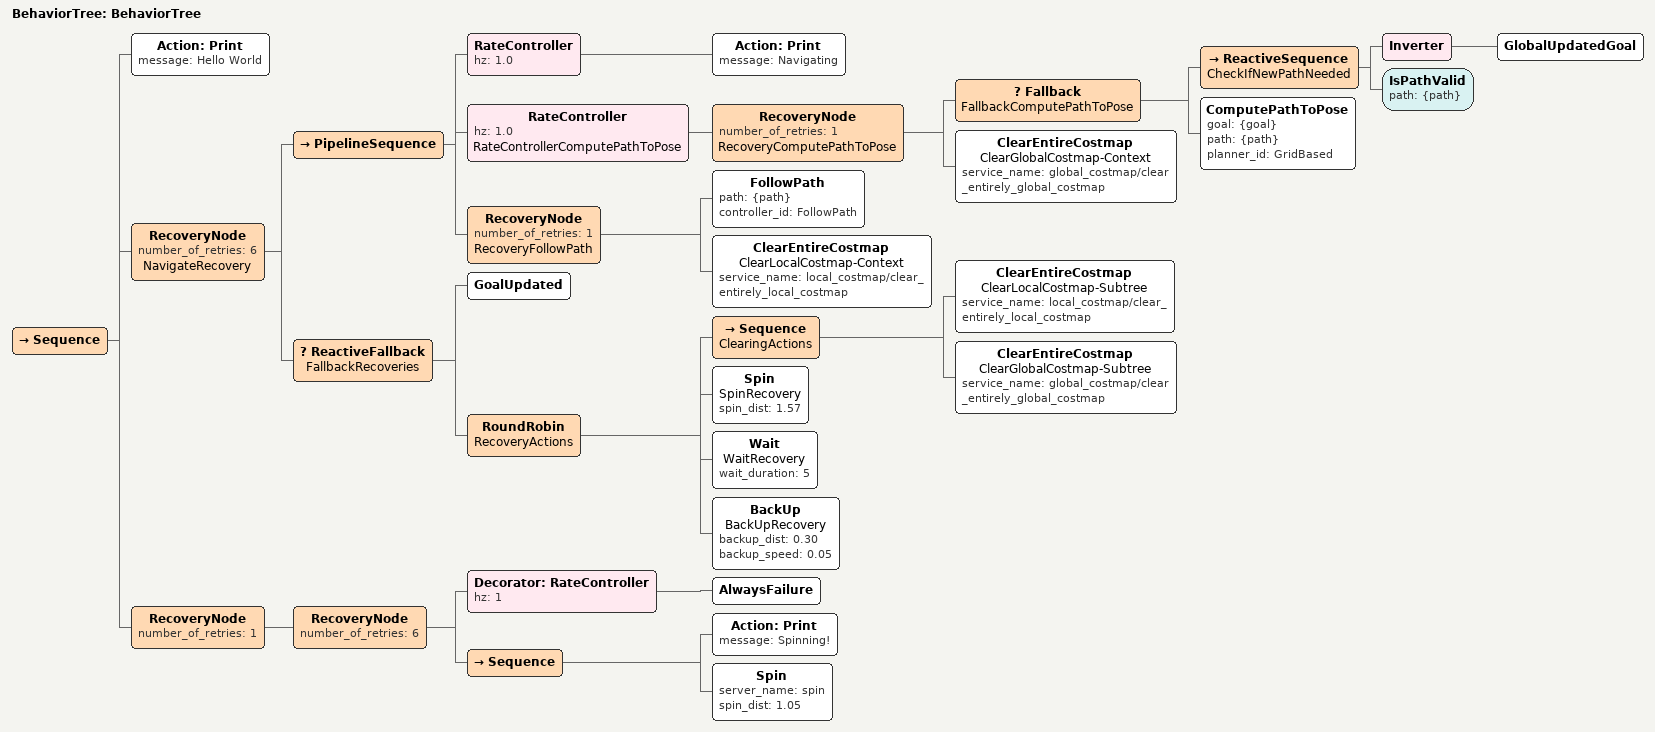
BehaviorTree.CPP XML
<?xml version="1.0"?>
<root main_tree_to_execute="BehaviorTree">
    <BehaviorTree ID="BehaviorTree">
        <Sequence>
            <Action ID="Print" message="Hello World"/>
            <RecoveryNode number_of_retries="6" name="NavigateRecovery">
                <PipelineSequence>
                    <RateController hz="1.0">
                        <Action ID="Print" message="Navigating"/>
                    </RateController>
                    <RateController hz="1.0" name="RateControllerComputePathToPose">
                        <RecoveryNode number_of_retries="1" name="RecoveryComputePathToPose">
                            <Fallback name="FallbackComputePathToPose">
                                <ReactiveSequence name="CheckIfNewPathNeeded">
                                    <Inverter>
                                        <GlobalUpdatedGoal/>
                                    </Inverter>
                                    <IsPathValid path="{path}"/>
                                </ReactiveSequence>
                                <ComputePathToPose goal="{goal}" path="{path}" planner_id="GridBased"/>
                            </Fallback>
                            <ClearEntireCostmap name="ClearGlobalCostmap-Context" service_name="global_costmap/clear_entirely_global_costmap"/>
                        </RecoveryNode>
                    </RateController>
                    <RecoveryNode number_of_retries="1" name="RecoveryFollowPath">
                        <FollowPath path="{path}" controller_id="FollowPath"/>
                        <ClearEntireCostmap name="ClearLocalCostmap-Context" service_name="local_costmap/clear_entirely_local_costmap"/>
                    </RecoveryNode>
                </PipelineSequence>
                <ReactiveFallback name="FallbackRecoveries">
                    <GoalUpdated/>
                    <RoundRobin name="RecoveryActions">
                        <Sequence name="ClearingActions">
                            <ClearEntireCostmap name="ClearLocalCostmap-Subtree" service_name="local_costmap/clear_entirely_local_costmap"/>
                            <ClearEntireCostmap name="ClearGlobalCostmap-Subtree" service_name="global_costmap/clear_entirely_global_costmap"/>
                        </Sequence>
                        <Spin name="SpinRecovery" spin_dist="1.57"/>
                        <Wait name="WaitRecovery" wait_duration="5"/>
                        <BackUp name="BackUpRecovery" backup_dist="0.30" backup_speed="0.05"/>
                    </RoundRobin>
                </ReactiveFallback>
            </RecoveryNode>
            <RecoveryNode number_of_retries="1">
                <RecoveryNode number_of_retries="6">
                    <Decorator ID="RateController" hz="1">
                        <AlwaysFailure/>
                    </Decorator>
                    <Sequence>
                        <Action ID="Print" message="Spinning!"/>
                        <Spin server_name="spin" spin_dist="1.05" />
                    </Sequence>
                </RecoveryNode>

            </RecoveryNode>
        </Sequence>
    </BehaviorTree>
</root>
